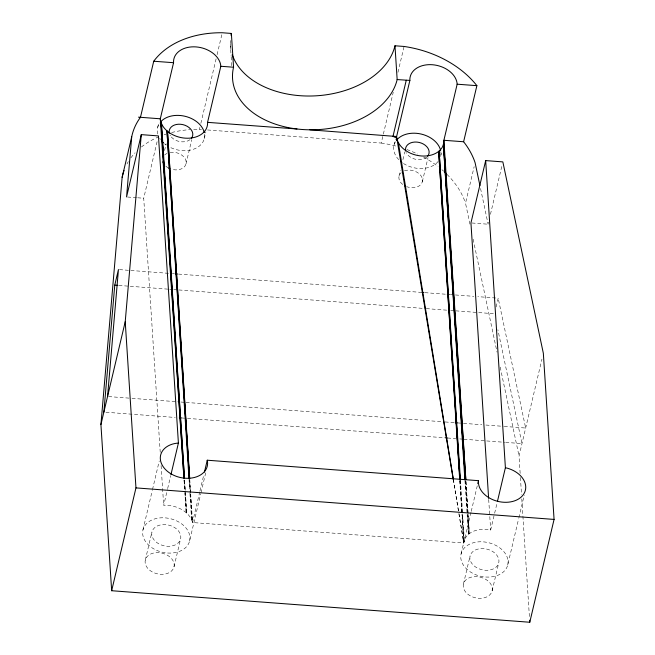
<?xml version="1.0" encoding="UTF-8"?>
<svg xmlns="http://www.w3.org/2000/svg" width="655" height="655" viewBox="0 0 655 655"><rect width="100%" height="100%" fill="white"/><g stroke="black" fill="none" stroke-linecap="round" stroke-linejoin="round"><path stroke-width="0.49" stroke-dasharray="3.27 2.46" d="M157.675 127.463L158.854 122.493M160.229 452.318L143.723 198.244L157.29 140.866M164.528 150.552L166.133 143.789M186.012 163.865L191.727 139.687M193.684 129.428A91.618 65.901 13.3 0 1 199.439 129.346L199.914 127.348M200.856 123.369L216.158 58.639M217.1 54.66L222.274 32.75M204.294 138.606L205.883 131.892M142.962 529.862L152.271 490.505M152.5 489.522L159.247 460.989M145.295 560.074L151.927 532.024M471.01 512.325L463.765 542.995L192.529 522.534L192.226 521.429A23.965 17.243 13.3 0 0 186.708 513.143L186.2 512.693A23.965 17.243 13.3 0 0 163.676 505.382L167.418 489.555M167.655 488.565L170.693 475.702M173.993 566.886A14.746 10.611 13.3 0 0 154.605 552.836A14.746 10.611 13.3 0 0 150.339 570.71A14.746 10.611 13.3 0 0 173.993 566.886L180.624 538.844A14.746 10.611 13.3 0 0 161.236 524.794A14.746 10.611 13.3 0 0 156.971 542.667A14.746 10.611 13.3 0 0 180.624 538.844M199.775 491.872L192.529 522.534L190.695 494.009M200.004 490.882L203.746 475.055M189.59 541.005A23.965 17.243 13.3 0 0 158.125 518.138A23.965 17.243 13.3 0 0 151.117 547.162A23.965 17.243 13.3 0 0 189.59 541.005L200.749 493.78M200.987 492.797L205.867 472.132M207.57 129.96L381.243 143.052L383.126 135.086M383.363 134.095L393.246 92.265M397.953 72.353L404.078 46.464M394.023 145.181L395.432 139.22M399.026 176.113L400.401 170.308M402.915 159.673L404.741 151.935M422.336 181.689L428.051 157.511M440.594 156.529L441.732 151.739M469.962 224.198L465.517 203.214L474.163 166.657M471.952 222.995L488.114 224.215L488.581 222.233M490.448 214.324L501.91 165.854M496.113 306.949L498.185 298.181L477.822 296.649M461.095 553.852L464.043 541.39M471.248 511.342L477.323 485.617M463.437 584.006L470.069 555.964M458.918 513.716L463.765 542.995L463.92 541.922A23.965 17.243 13.3 0 1 468.415 534.39L469.348 533.637A23.965 17.243 13.3 0 1 490.66 530.034L494.402 514.208M494.64 513.225L497.21 502.344M520.152 473.409L519.038 456.076L541.947 359.161M492.11 590.933A14.746 10.611 13.3 0 0 472.804 576.818A14.746 10.611 13.3 0 0 468.407 594.658A14.746 10.611 13.3 0 0 492.11 590.933L498.742 562.891A14.746 10.611 13.3 0 0 479.435 548.775A14.746 10.611 13.3 0 0 475.039 566.616A14.746 10.611 13.3 0 0 498.742 562.891M507.715 565.003A23.965 17.243 13.3 0 0 476.25 542.127A23.965 17.243 13.3 0 0 469.242 571.152A23.965 17.243 13.3 0 0 507.715 565.003L518.645 518.752M518.883 517.769L524.229 495.139M199.439 129.346L201.478 129.493M127.561 197.024L136.658 197.704M137.665 197.785L143.723 198.244M119.464 269.623L171.389 273.536M172.404 273.618L174.443 273.774M178.512 274.077L420.813 292.351M424.882 292.654L446.26 294.267M450.337 294.578L454.406 294.881M455.421 294.963L473.753 296.338M118.842 285.433L168.72 289.199M169.743 289.273L172.797 289.502M173.812 289.584L177.882 289.887M178.905 289.96L425.275 308.546M426.29 308.62L449.707 310.388M450.722 310.462L454.799 310.773M455.815 310.847L494.5 313.761M108.574 396.578L131.008 398.273M132.032 398.346L179.961 401.965M180.976 402.039L185.054 402.35M186.077 402.424L444.082 421.885M445.105 421.959L455.299 422.729M457.337 422.884L462.438 423.269M463.462 423.343L481.818 424.727M485.895 425.038L503.228 426.339M504.252 426.421L525.662 428.034L498.185 298.181M105.914 412.241L175.253 417.464M181.378 417.931L186.47 418.316M187.494 418.389L445.498 437.843M447.537 437.999L455.7 438.613M459.777 438.924L462.831 439.153M463.855 439.235L504.645 442.305M505.668 442.387L521.986 443.615L497.882 329.743M480.549 188.501L488.114 224.215M473.131 239.19L497.039 352.136M500.207 367.127L519.038 456.076M453.244 479.394L458.754 512.709M453.383 479.452L458.819 512.734M458.983 513.741L463.765 542.995L461.931 514.445M465.918 481.556L469.348 533.637L468.096 514.273M465.402 480.999L467.539 513.618L465.451 480.991M184.047 480.033L184.857 492.282M520.422 477.487L521.536 494.82M521.798 498.897L529.502 618.173M488.695 499.429L490.66 530.034M465.983 481.662L468.03 513.258M464.944 480.311L468.415 534.39M460.44 480.221L462.553 512.832M462.618 513.856L464.338 540.35M459.966 480.745L462.078 513.373L460.031 480.688M459.769 480.795L461.865 513.422M230.339 44.057L231.109 55.978M231.158 56.748L231.747 65.918M189.786 479.747L190.441 489.932M190.376 492.879L189.516 479.616L190.409 492.838M190.441 493.895L192.226 521.429L190.474 493.854M184.096 480.017L184.882 492.265M161.089 465.582L163.676 505.382M189.074 479.968L189.852 492.216M189.917 493.24L191.596 519.783M170.169 152.443A11.986 8.621 13.3 0 1 186.176 161.965A11.986 8.621 13.3 0 1 171.25 169.162M167.868 167.664A11.986 8.621 13.3 0 1 165.871 166.223M164.675 154.989A11.986 8.621 13.3 0 1 166.951 153.45M404.495 170.775A11.986 8.621 13.3 0 1 422.442 179.241A11.986 8.621 13.3 0 1 406.861 186.74M402.727 184.481A11.986 8.621 13.3 0 1 401.212 172.617M381.243 143.052A92.371 66.442 13.3 0 1 396.635 146.253M406.919 149.536A92.371 66.442 13.3 0 1 417.661 154.056M423.638 157.11A92.371 66.442 13.3 0 1 438.048 166.534M441.953 169.719A92.371 66.442 13.3 0 1 443.451 171.029M447.037 174.41A92.371 66.442 13.3 0 1 465.517 203.214M126.988 163.971A91.618 65.901 13.3 0 1 128.339 161.613M130.894 157.822A91.618 65.901 13.3 0 1 135.077 152.82M141.455 146.966A91.618 65.901 13.3 0 1 158.69 136.854M164.086 134.791A91.618 65.901 13.3 0 1 165.936 134.169M171.651 132.531A91.618 65.901 13.3 0 1 189.893 129.633M230.92 49.33A82.964 56.289 -3.7 0 1 230.355 40.512M189.991 139.695A11.986 8.621 13.3 0 1 170.537 135.97M170.365 135.708A11.986 8.621 13.3 0 1 170.063 135.176M426.773 157.143A11.986 8.621 13.3 0 1 415.835 159.361A11.986 8.621 13.3 0 1 406.387 152.992M406.125 152.451A11.986 8.621 13.3 0 1 406.01 152.181M204.573 134.267A23.965 17.243 13.3 0 1 193.684 149.176A23.965 17.243 13.3 0 1 169.285 146.916M166.206 145.033A23.965 17.243 13.3 0 1 164.536 143.764M160.442 139.425A23.965 17.243 13.3 0 1 159.746 138.377M157.822 134.021A23.965 17.243 13.3 0 1 159.73 123.009M440.84 151.641A23.965 17.243 13.3 0 1 440.455 157.053M438.162 161.425A23.965 17.243 13.3 0 1 403.005 163.185M398.764 159.648A23.965 17.243 13.3 0 1 395.497 141.668M468.874 534.005L467.604 514.642L468.874 534.005M186.708 513.143L184.505 479.501L186.708 513.143M186.2 512.693L184.923 493.297L186.2 512.693M463.92 541.922L462.143 514.396L463.92 541.922"/><path stroke-width="0.98" d="M488.63 498.406L470.945 222.921L485.674 160.598L502.843 161.891L543.339 353.25L554.073 519.423L529.772 622.25L111.661 590.72L100.927 424.546L122.141 177.317L131.712 136.805A91.618 65.901 13.3 0 1 140.465 117.319L153.728 61.234A91.618 65.901 13.3 0 1 222.274 32.75L231.371 33.438L233.557 67.228A82.964 56.289 -3.7 0 0 302.094 129.485A82.964 56.289 -3.7 0 0 397.159 79.566L409.874 80.418A23.965 17.243 13.3 0 1 432.529 64.747A23.965 17.243 13.3 0 1 457.157 84.2L476.881 85.666L463.617 141.75A92.371 66.442 13.3 0 1 475.096 162.702L479.918 185.521M103.867 412.085L114.764 285.13L118.449 269.549L107.551 396.504M131.712 136.805L126.554 196.942L141.284 134.627L158.453 135.921L178.406 443.058L170.93 474.711M100.927 424.546L125.228 321.72L141.284 134.627M233.557 67.228L220.825 66.27A23.965 17.243 13.3 0 0 196.058 46.914A23.965 17.243 13.3 0 0 173.559 62.7L160.303 118.792L183.916 477.994M138.483 117.147L160.303 118.792A23.965 17.243 13.3 0 0 161.114 122.665L161.556 123.762A23.965 17.243 13.3 0 0 166.959 130.853L167.483 131.303A23.965 17.243 13.3 0 0 193.692 137.566A23.965 17.243 13.3 0 0 207.561 122.354L220.825 66.27M111.661 590.72L135.962 487.893L125.228 321.72M204.45 472.091L207.258 460.219L478.494 480.672A23.965 17.243 13.3 0 0 499.749 501.771A23.965 17.243 13.3 0 0 525.572 489.334A23.965 17.243 13.3 0 0 505.398 467.719L485.674 160.598M406.256 80.254L393 136.338L396.815 138.164L453.244 479.394M457.157 84.2L443.893 140.285A23.965 17.243 13.3 0 1 443.664 143.543L443.23 145.107A23.965 17.243 13.3 0 1 439.104 151.043L438.645 151.42A23.965 17.243 13.3 0 1 412.83 154.154A23.965 17.243 13.3 0 1 396.619 136.502L409.874 80.418M477.79 483.644L478.494 480.672M497.448 501.353L505.398 467.719M396.619 136.502L309.856 129.813M232.238 54.512A82.964 56.289 -3.7 0 0 315.481 95.851A82.964 56.289 -3.7 0 0 394.981 45.776L404.078 46.464A92.371 66.442 13.3 0 1 476.881 85.666M153.728 61.234L173.559 62.7M207.561 122.354L296.985 128.986M463.617 141.75L443.893 140.285L465.852 479.624M175.458 273.847L177.497 274.003M421.828 292.425L423.867 292.58M447.283 294.349L449.314 294.496M114.764 285.13L117.818 285.359M455.299 422.729L457.337 422.884M179.331 417.775L181.378 417.931M445.498 437.843L447.537 437.999M135.962 487.893L554.073 519.423M398.355 142.561L453.383 479.452M465.779 479.509L443.664 143.543L465.386 479.976L443.402 144.591L464.853 479.362M529.641 620.211L529.772 622.25M460.44 480.221L439.104 151.043L459.974 479.665L438.645 151.42L459.704 479.771M394.981 45.776L397.159 79.566M189.721 478.731L167.483 131.303L189.5 478.535M189.451 478.6L166.959 130.853L189.008 478.952M161.556 123.762L184.464 478.486L161.114 122.665L183.965 477.978M122.141 177.317A91.618 65.901 13.3 0 1 124.057 170.488M169.841 168.646A11.986 8.621 13.3 0 1 168.507 168.016M164.683 165.035A11.986 8.621 13.3 0 1 162.858 161.851M163.291 156.774A11.986 8.621 13.3 0 1 163.422 156.529M405.822 186.323A11.986 8.621 13.3 0 1 404.512 185.668M444.188 171.7A92.371 66.442 13.3 0 1 446.342 173.722M230.994 35.198A82.964 56.289 -3.7 0 1 231.371 33.438M169.334 133.252A11.986 8.621 13.3 0 1 183.007 124.655A11.986 8.621 13.3 0 1 191.268 138.492M405.658 151.076A11.986 8.621 13.3 0 1 419.331 142.479A11.986 8.621 13.3 0 1 427.592 156.316M207.258 460.219A23.965 17.243 13.3 0 1 188.525 478.297A23.965 17.243 13.3 0 1 160.843 461.824A23.965 17.243 13.3 0 1 178.406 443.058M163.504 142.864A23.965 17.243 13.3 0 1 163.005 142.397M162.538 141.922A23.965 17.243 13.3 0 1 161.638 140.948M160.426 122.117A23.965 17.243 13.3 0 1 185.037 116.279A23.965 17.243 13.3 0 1 204.294 132.597M401.851 162.366A23.965 17.243 13.3 0 1 400.754 161.498M396.463 140.293A23.965 17.243 13.3 0 1 421.132 134.046A23.965 17.243 13.3 0 1 440.643 150.527"/></g></svg>
